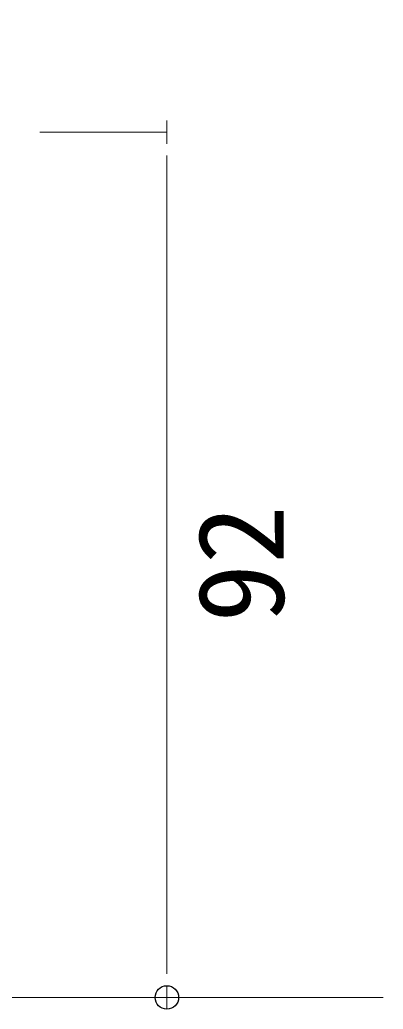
# Model space of a CAD drawing. Units: millimetres, scale not verified. Extents: x -1046 to 854, y -136 to 149.
# Drawn here: x -907.04 to -899.31, y 11.73 to 32.77 of the extents above; entities that cross this region are included whole.
import ezdxf
from ezdxf.enums import TextEntityAlignment as Align

# ---------------------------------------------------------------- set-up
doc = ezdxf.new("R2010")
doc.units = ezdxf.units.MM
doc.header["$PDMODE"] = 32
doc.header["$PDSIZE"] = 0.5
for name, color, linetype, lineweight in [('0-0_一般', 2, 'Continuous', 9), ('0-1_A10_通り芯寸法', 1, 'Continuous', 9), ('0-2_外形線2', 2, 'Continuous', 9), ('0-4_0', 2, 'Continuous', 9)]:
    doc.layers.add(name, color=color, linetype=linetype, lineweight=lineweight)
doc.layers.add('0-3_作図', color=7, linetype='Continuous')
doc.layers.add('0-5_DEFPOINTS', color=7, linetype='Continuous')
doc.styles.add('ＭＳ ゴシック', font='')
doc.styles.get('ＭＳ ゴシック').set_extended_font_data('MS Gothic')

# ---------------------------------------------------------------- blocks, each defined once
blk = doc.blocks.new('グループ-24-1')
at = {"layer": '0-0_一般'}
for p, q in [((-14782.46, -45442.78), (-14493.71, -45442.78)), ((-14782.46, -45490.28), (-14493.71, -45490.28)), ((-14782.46, -45520.28), (-14493.71, -45520.28)), ((-14782.46, -45567.78), (-14493.71, -45567.78)), ((-14632.46, -45567.78), (-14782.46, -45567.78)), ((-14632.46, -45575.78), (-14782.46, -45575.78)), ((-14632.46, -45587.28), (-14668.21, -45587.28)), ((-14676.21, -45595.28), (-14676.21, -45734.78)), ((-14632.46, -45595.28), (-14664.21, -45595.28)), ((-14668.21, -45599.28), (-14668.21, -45730.78)), ((-14557.46, -45734.78), (-14664.21, -45734.78)), ((-14557.46, -45742.78), (-14557.46, -45734.78)), ((-14557.46, -45742.78), (-14668.21, -45742.78))]:
    blk.add_line(p, q, dxfattribs=at)
for centre, radius, start, end in [((-14632.46, -45581.53), 13.75, 270, 90), ((-14632.46, -45581.53), 5.75, 270, 90), ((-14668.21, -45595.28), 8, 90, 180), ((-14664.21, -45599.28), 4, 90, 180), ((-14664.21, -45730.78), 4, 180, 270), ((-14668.21, -45734.78), 8, 180, 270)]:
    blk.add_arc(centre, radius, start, end, dxfattribs=at)
blk = doc.blocks.new('グループ-25-1')
at = {"layer": '0-3_作図'}
blk.add_blockref('グループ-24-1', (0, 0), dxfattribs=at)
blk = doc.blocks.new('グループ-26-1')
at = {"layer": '0-2_外形線2'}
blk.add_blockref('グループ-25-1', (0, 0), dxfattribs=at)
blk = doc.blocks.new('_DOT')
at = {"layer": '0-4_0', "color": 7}
for p, q in [((-2.5, 0), (-5, 0)), ((-1.25, 0), (1.25, 0))]:
    blk.add_line(p, q, dxfattribs=at)

msp = doc.modelspace()

# ---------------------------------------------------------------- linework, layer by layer
at = {"layer": '0-1_A10_通り芯寸法'}
for p, q in [((-906.612, 30.382), (-903.914, 30.382)), ((-903.914, 29.382), (-903.914, 12.981)), ((-911.907, 11.982), (-903.914, 11.982))]:
    msp.add_line(p, q, dxfattribs=at)
at = {"layer": '0-2_外形線2'}
msp.add_line((-1042.714, 11.982), (-899.314, 11.982), dxfattribs=at)
at = {"layer": '0-5_DEFPOINTS'}
msp.add_point((-903.914, 11.982), dxfattribs=at)

# ---------------------------------------------------------------- block references
at = {"layer": '0-1_A10_通り芯寸法', "xscale": 0.1999878, "yscale": 0.1999878}
for p, rotation in [((-903.914, 30.382), 90), ((-903.914, 11.982), 270)]:
    msp.add_blockref('_DOT', p, dxfattribs=dict(at, rotation=rotation))
at = {"layer": '0-2_外形線2', "xscale": 0.04, "yscale": 0.04}
msp.add_blockref('グループ-26-1', (-326.314, 1860.293), dxfattribs=at)

# ---------------------------------------------------------------- texts
at = {"layer": '0-1_A10_通り芯寸法', "style": 'ＭＳ ゴシック'}
msp.add_text('92', height=1.833, rotation=90, dxfattribs=at).set_placement((-900.877, 19.952), align=Align.BOTTOM_LEFT)

doc.saveas('drawing.dxf')
